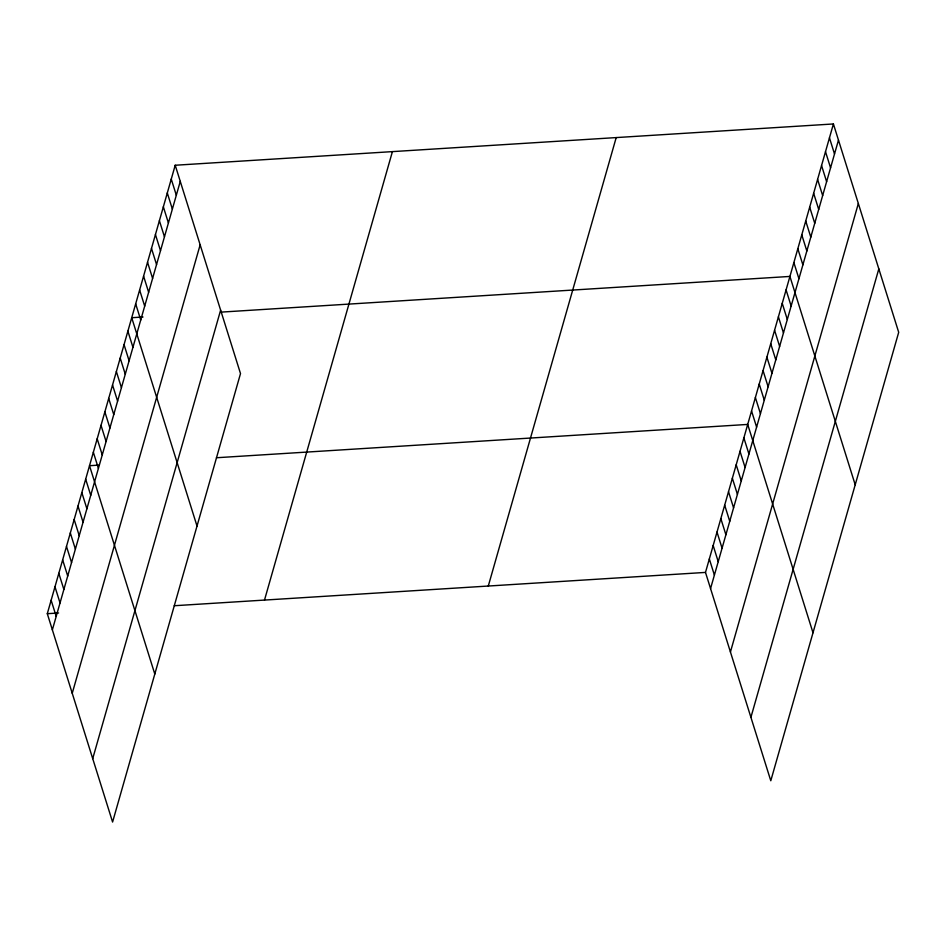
<?xml version="1.0" encoding="UTF-8"?>
<svg xmlns="http://www.w3.org/2000/svg" width="946" height="946" viewBox="0 0 946 946"><rect width="100%" height="100%" fill="white"/><g stroke="black" fill="none" stroke-linecap="round" stroke-linejoin="round"><path stroke-width="1.42" d="M175.211 165.243L240.509 373.587L112.586 822.039L47.3 613.694L175.211 165.243L833.414 123.961L898.7 332.306L770.789 780.757L705.491 572.413L833.414 123.961M52.361 629.847L180.272 181.384M72.239 693.276L200.15 244.813M92.72 758.621L220.631 310.158M264.502 600.071L392.413 151.62M488.29 586.035L616.201 137.584M710.552 588.566L838.475 140.103M730.43 651.995L858.341 203.532M750.911 717.34L878.822 268.877M143.012 317.005L131.719 317.714L197.016 526.059M220.584 312.145L789.922 276.433L855.208 484.778M99.389 465.089L89.515 465.704L154.801 674.049M216.445 457.746L747.707 424.423L813.004 632.768M47.3 613.694L58.581 612.996M174.241 605.736L705.491 572.413M829.453 137.82L834.514 153.973M825.503 151.679L830.564 167.832M821.554 165.538L826.615 181.691M817.592 179.409L822.653 195.55M813.643 193.268L818.704 209.421M809.681 207.127L814.743 223.28M805.732 220.986L810.793 237.139M801.782 234.845L806.843 250.997M797.821 248.715L802.882 264.856M793.871 262.574L798.932 278.727M786.079 289.89L791.14 306.043M782.247 303.347L787.308 319.488M778.404 316.792L783.465 332.945M774.573 330.249L779.634 346.402M770.73 343.705L775.791 359.858M766.899 357.162L771.96 373.303M763.055 370.607L768.117 386.76M759.224 384.064L764.285 400.217M755.381 397.521L760.442 413.674M751.55 410.978L756.611 427.119M743.875 437.88L748.936 454.033M740.032 451.337L745.093 467.49M736.201 464.793L741.262 480.935M732.358 478.238L737.419 494.391M728.515 491.695L733.576 507.848M724.683 505.152L729.744 521.293M720.84 518.597L725.901 534.75M717.009 532.054L722.07 548.207M713.166 545.511L718.227 561.664M709.334 558.968L714.396 575.109M171.261 179.101L176.323 195.254M167.3 192.96L172.361 209.113M163.351 206.819L168.412 222.972M159.401 220.69L164.462 236.831M155.44 234.549L160.501 250.69M151.49 248.408L156.551 264.561M147.541 262.267L152.602 278.42M143.579 276.126L148.64 292.279M139.63 289.996L144.691 306.137M135.68 303.855L140.741 320.008M127.887 331.171L132.948 347.324M124.044 344.628L129.105 360.769M120.213 358.073L125.274 374.226M116.37 371.53L121.431 387.683M112.539 384.987L117.6 401.128M108.695 398.432L113.757 414.585M104.864 411.888L109.925 428.041M101.021 425.345L106.082 441.498M97.19 438.802L102.251 454.943M93.347 452.247L98.408 468.4M85.672 479.161L90.733 495.314M81.841 492.618L86.902 508.759M77.998 506.063L83.059 522.216M74.166 519.52L79.228 535.673M70.323 532.976L75.384 549.129M66.492 546.433L71.553 562.574M62.649 559.878L67.71 576.031M58.818 573.335L63.879 589.488M54.974 586.792L60.036 602.945M51.143 600.249L56.204 616.39"/></g></svg>
